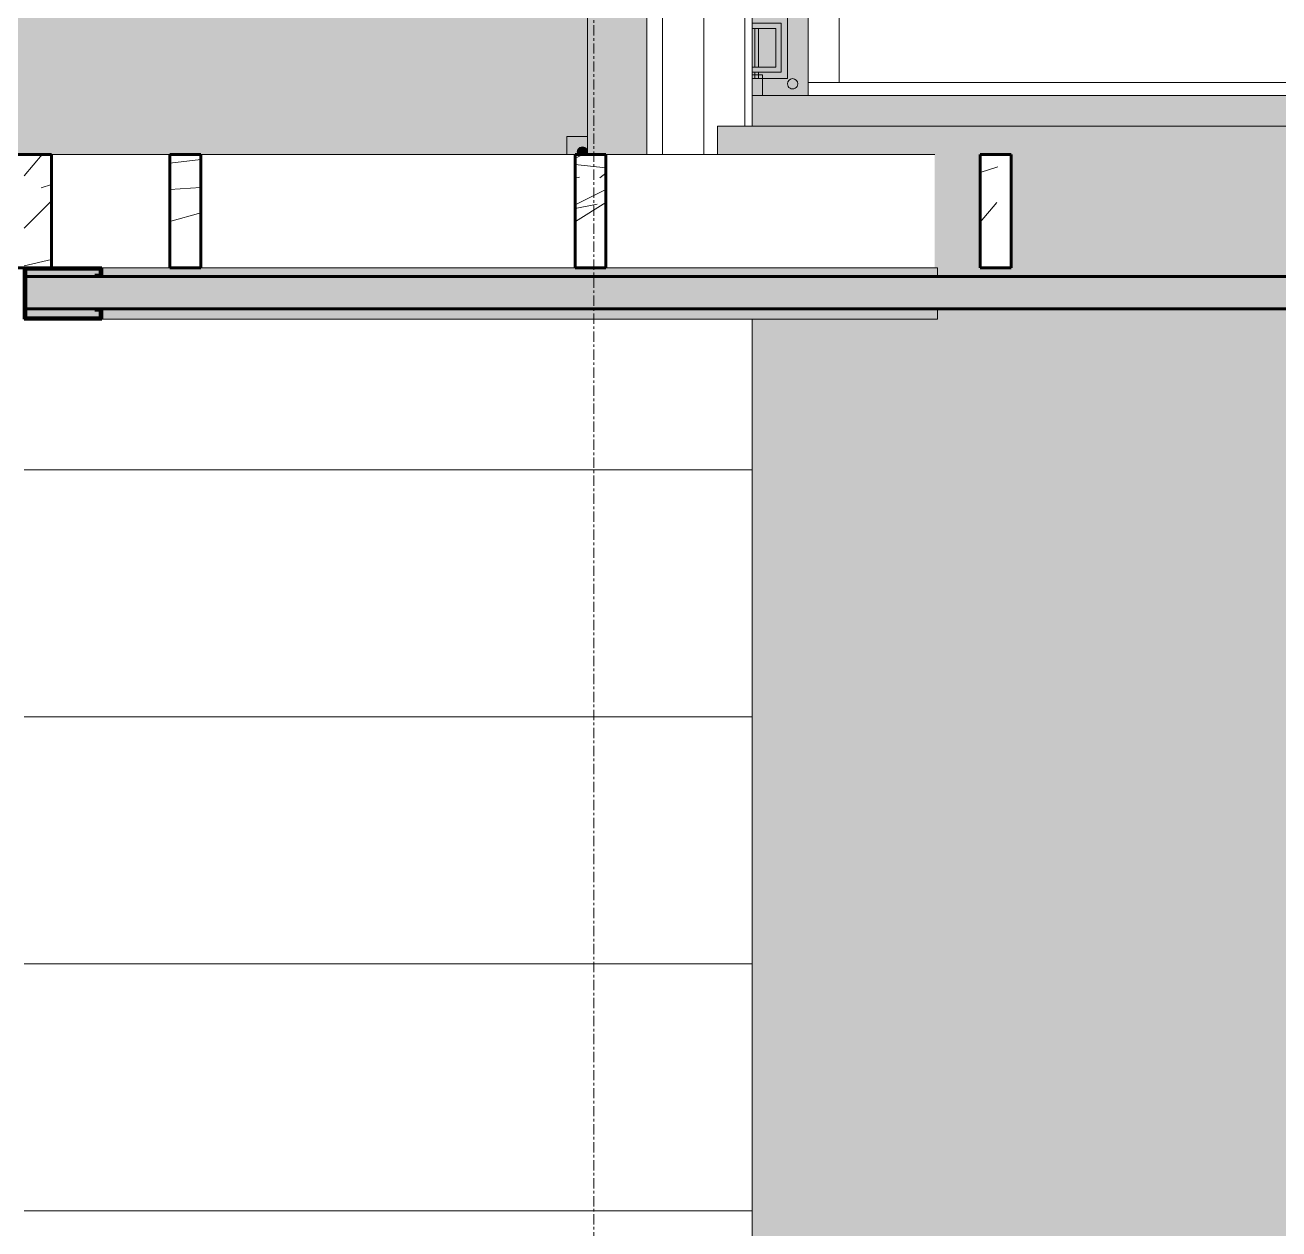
# Model space of a CAD drawing. Header units: inches. Extents: x -3304 to -1623, y 8184 to 9003.
# Drawn here: x -2461 to -2400.1, y 8459.1 to 8517.6 of the extents above; entities that cross this region are included whole.
import ezdxf

# ---------------------------------------------------------------- set-up
doc = ezdxf.new("R2010")
doc.units = ezdxf.units.IN
doc.header["$MEASUREMENT"] = 0
doc.linetypes.add('Grid Line 1_2_', pattern=[0.875, 0.5, -0.125, 0.125, -0.125])
for name, color, linetype, lineweight in [('A-FLOR', 192, 'Continuous', 18), ('A-FLOR-HRAL', 11, 'Continuous', 9), ('A-GLAZ-CWMG', 51, 'Continuous', 9), ('A-GLAZ-CWMG-1', 51, 'Continuous', 60), ('A-ROOF', 132, 'Continuous', 18), ('A-ROOF-PATT-1', 132, 'Continuous', 9), ('A-WALL-1', 113, 'Continuous', 9), ('A-WALL-2', 113, 'Continuous', 60), ('S-BEAM', 12, 'Continuous', 9), ('S-GRID-1', 1, 'Grid Line 1_2_', 9), ('S-STRS', 31, 'Continuous', 9)]:
    doc.layers.add(name, color=color, linetype=linetype, lineweight=lineweight)

# ---------------------------------------------------------------- blocks, each defined once
blk = doc.blocks.new('Rectangular Mullion - Profile_Polycarbonate_Lower-2020524-FLOOR PLAN - 2ND FLOOR')
at = {"layer": 'A-GLAZ-CWMG'}
for points in [[(-2457.239, 8503.319), (-2457.239, 8503.819), (-2457.582, 8503.819), (-2457.582, 8503.757), (-2457.325, 8503.757), (-2457.325, 8503.382), (-2460.929, 8503.382), (-2460.929, 8505.757), (-2457.325, 8505.757), (-2457.325, 8505.457), (-2457.582, 8505.457), (-2457.582, 8505.394), (-2457.239, 8505.394), (-2457.239, 8505.819), (-2461.015, 8505.819), (-2461.015, 8503.319), (-2460.929, 8503.319)], [(-2456.06, 8505.394), (-2416.651, 8505.394), (-2416.651, 8505.819), (-2457.239, 8505.819), (-2457.239, 8505.394)], [(-2416.651, 8503.319), (-2416.651, 8503.819), (-2457.239, 8503.819), (-2457.239, 8503.319), (-2417.988, 8503.319)]]:
    blk.add_hatch(color=256, dxfattribs=at).paths.add_polyline_path(points, flags=0)
h = blk.add_hatch(color=256, dxfattribs=at)
h.paths.add_polyline_path([(-2457.84, 8503.382), (-2457.325, 8503.382), (-2457.325, 8503.757), (-2457.582, 8503.757), (-2457.582, 8503.819), (-2460.929, 8503.819), (-2460.929, 8503.382)], flags=0)
h.paths.add_polyline_path([(-2457.582, 8505.394), (-2457.582, 8505.457), (-2457.325, 8505.457), (-2457.325, 8505.757), (-2460.929, 8505.757), (-2460.929, 8505.394), (-2457.823, 8505.394)], flags=0)
for p, q in [((-2457.239, 8505.819), (-2453.938, 8505.819)), ((-2452.438, 8505.819), (-2434.255, 8505.819)), ((-2432.755, 8505.819), (-2416.651, 8505.819)), ((-2416.651, 8505.394), (-2416.651, 8505.819)), ((-2457.239, 8503.319), (-2416.651, 8503.319)), ((-2416.651, 8503.319), (-2416.651, 8503.819))]:
    blk.add_line(p, q, dxfattribs=at)
at = {"layer": 'A-GLAZ-CWMG-1'}
for p, q in [((-2461.015, 8505.819), (-2461.015, 8503.319)), ((-2457.239, 8505.819), (-2461.015, 8505.819)), ((-2460.929, 8503.382), (-2460.929, 8505.757)), ((-2460.929, 8505.757), (-2457.325, 8505.757)), ((-2457.325, 8505.757), (-2457.325, 8505.457)), ((-2457.239, 8505.394), (-2457.239, 8505.819)), ((-2457.325, 8505.457), (-2457.582, 8505.457)), ((-2457.582, 8505.457), (-2457.582, 8505.394)), ((-2457.582, 8505.394), (-2457.239, 8505.394)), ((-2461.015, 8503.319), (-2457.239, 8503.319)), ((-2457.325, 8503.382), (-2460.929, 8503.382)), ((-2457.239, 8503.819), (-2457.582, 8503.819)), ((-2457.582, 8503.819), (-2457.582, 8503.757)), ((-2457.582, 8503.757), (-2457.325, 8503.757)), ((-2457.325, 8503.757), (-2457.325, 8503.382)), ((-2457.239, 8503.319), (-2457.239, 8503.819))]:
    blk.add_line(p, q, dxfattribs=at)
blk = doc.blocks.new('Railing - 2_ x 1_2_ 2-V14-FLOOR PLAN - 2ND FLOOR')
at = {"layer": 'A-FLOR-HRAL'}
h = blk.add_hatch(color=256, dxfattribs=at)
h.paths.add_polyline_path([(-1.157, -2.313), (-2.5, -2.313), (-2.5, 2.5), (0.215, 2.5), (0.215, 1.188), (-1.187, 1.188), (-1.187, -1.187), (0.215, -1.187), (0.215, -2.313), (-0.937, -2.313)], flags=0)
h.paths.add_polyline_path([(-1.815, -1.991), (-1.685, -1.991), (-1.573, -1.927), (-1.509, -1.815), (-1.509, -1.685), (-1.573, -1.573), (-1.685, -1.509), (-1.815, -1.509), (-1.927, -1.573), (-1.991, -1.685), (-1.991, -1.815), (-1.927, -1.927), (-1.875, -1.957)], flags=0)
h.paths.add_polyline_path([(-0.937, -0.937), (-0.937, 0.938), (0.215, 0.938), (0.215, -0.937), (-0.562, -0.937)], flags=0)
h.paths.add_polyline_path([(-1.815, 1.509), (-1.685, 1.509), (-1.573, 1.573), (-1.509, 1.685), (-1.509, 1.815), (-1.6, 1.947), (-1.625, 1.967), (-1.75, 2), (-1.894, 1.947), (-1.967, 1.875), (-1.996, 1.721), (-1.991, 1.685), (-1.927, 1.573), (-1.875, 1.543)], flags=0)
h = blk.add_hatch(color=256, dxfattribs=at)
h.paths.add_polyline_path([(-1.815, -1.991), (-1.927, -1.927), (-1.991, -1.815), (-1.991, -1.685), (-1.927, -1.573), (-1.815, -1.509), (-1.685, -1.509), (-1.573, -1.573), (-1.509, -1.685), (-1.509, -1.815), (-1.573, -1.927), (-1.685, -1.991)], flags=0)
h.paths.add_polyline_path([(-1.775, 1.509), (-1.815, 1.509), (-1.927, 1.573), (-1.996, 1.721), (-2, 1.75), (-1.967, 1.875), (-1.875, 1.967), (-1.75, 2), (-1.6, 1.947), (-1.573, 1.927), (-1.509, 1.815), (-1.509, 1.685), (-1.573, 1.573), (-1.685, 1.509)], flags=0)
blk.add_hatch(color=256, dxfattribs=at).paths.add_polyline_path([(-1.187, -1.187), (-1.187, 1.188), (0.215, 1.188), (0.215, 0.938), (-0.937, 0.938), (-0.937, -0.937), (0.215, -0.937), (0.215, -1.187), (-1.157, -1.187)], flags=0)
for p, q in [((0.215, 2.5), (-2.5, 2.5)), ((-2.5, 2.5), (-2.5, -2.313)), ((-1.187, 1.188), (0.215, 1.188)), ((-1.187, -1.187), (-1.187, 1.188)), ((-0.937, -0.937), (-0.937, 0.938)), ((-0.937, 0.938), (0.215, 0.938)), ((0.215, -1.187), (-1.187, -1.187)), ((0.215, -0.937), (-0.937, -0.937))]:
    blk.add_line(p, q, dxfattribs=at)
for centre, start, end in [((-1.75, 1.75), 360, 180), ((-1.75, 1.75), 180, 360), ((-1.75, -1.75), 360, 180), ((-1.75, -1.75), 180, 360)]:
    blk.add_arc(centre, 0.25, start, end, dxfattribs=at)
blk = doc.blocks.new('Railing - Railing-1347424-FLOOR PLAN - 2ND FLOOR')
at = {"layer": 'A-FLOR-HRAL'}
for p, q in [((8515.007, 2423.934), (8515.007, 2425.649)), ((8515.007, 2425.34), (8515.007, 2425.528)), ((8515.319, 2425.528), (8515.007, 2425.528)), ((8515.007, 2425.34), (8515.007, 2425.528)), ((8515.319, 2425.528), (8515.007, 2425.528)), ((8515.007, 2425.34), (8515.007, 2425.528)), ((8515.319, 2425.528), (8515.007, 2425.528)), ((8515.007, 2425.34), (8515.007, 2425.528)), ((8515.319, 2425.528), (8515.007, 2425.528)), ((8515.007, 2425.34), (8515.007, 2425.528)), ((8515.319, 2425.528), (8515.007, 2425.528)), ((8515.007, 2425.34), (8515.007, 2425.528)), ((8515.319, 2425.528), (8515.007, 2425.528)), ((8515.007, 2425.34), (8515.007, 2425.528)), ((8515.319, 2425.528), (8515.007, 2425.528)), ((8515.007, 2425.34), (8515.007, 2425.528)), ((8515.319, 2425.528), (8515.007, 2425.528)), ((8515.007, 2425.34), (8515.007, 2425.528)), ((8515.319, 2425.528), (8515.007, 2425.528)), ((8515.007, 2425.34), (8515.007, 2425.528)), ((8515.319, 2425.528), (8515.007, 2425.528)), ((8515.007, 2425.34), (8515.007, 2425.528)), ((8515.319, 2425.528), (8515.007, 2425.528)), ((8515.007, 2425.34), (8515.007, 2425.528)), ((8515.319, 2425.528), (8515.007, 2425.528)), ((8515.007, 2425.34), (8515.007, 2425.528)), ((8515.319, 2425.528), (8515.007, 2425.528)), ((8517.444, 2425.528), (8515.569, 2425.528)), ((8517.444, 2425.528), (8515.569, 2425.528)), ((8517.444, 2425.528), (8515.569, 2425.528)), ((8517.444, 2425.528), (8515.569, 2425.528)), ((8517.444, 2425.528), (8515.569, 2425.528)), ((8517.444, 2425.528), (8515.569, 2425.528)), ((8517.444, 2425.528), (8515.569, 2425.528)), ((8517.444, 2425.528), (8515.569, 2425.528)), ((8517.444, 2425.528), (8515.569, 2425.528)), ((8517.444, 2425.528), (8515.569, 2425.528)), ((8517.444, 2425.528), (8515.569, 2425.528)), ((8517.444, 2425.528), (8515.569, 2425.528)), ((8517.444, 2425.528), (8515.569, 2425.528)), ((8515.319, 2425.34), (8515.007, 2425.34)), ((8515.319, 2425.34), (8515.007, 2425.34)), ((8515.319, 2425.34), (8515.007, 2425.34)), ((8515.319, 2425.34), (8515.007, 2425.34)), ((8515.319, 2425.34), (8515.007, 2425.34)), ((8515.319, 2425.34), (8515.007, 2425.34)), ((8515.319, 2425.34), (8515.007, 2425.34)), ((8515.319, 2425.34), (8515.007, 2425.34)), ((8515.319, 2425.34), (8515.007, 2425.34)), ((8515.319, 2425.34), (8515.007, 2425.34)), ((8515.319, 2425.34), (8515.007, 2425.34)), ((8515.319, 2425.34), (8515.007, 2425.34)), ((8515.319, 2425.34), (8515.007, 2425.34)), ((8517.444, 2425.34), (8515.569, 2425.34)), ((8517.444, 2425.34), (8515.569, 2425.34)), ((8517.444, 2425.34), (8515.569, 2425.34)), ((8517.444, 2425.34), (8515.569, 2425.34)), ((8517.444, 2425.34), (8515.569, 2425.34)), ((8517.444, 2425.34), (8515.569, 2425.34)), ((8517.444, 2425.34), (8515.569, 2425.34)), ((8517.444, 2425.34), (8515.569, 2425.34)), ((8517.444, 2425.34), (8515.569, 2425.34)), ((8517.444, 2425.34), (8515.569, 2425.34)), ((8517.444, 2425.34), (8515.569, 2425.34)), ((8517.444, 2425.34), (8515.569, 2425.34)), ((8517.444, 2425.34), (8515.569, 2425.34)), ((8544.007, 2423.934), (8515.007, 2423.934))]:
    blk.add_line(p, q, dxfattribs=at)
at = {"extrusion": (0, 0, -1), "zscale": -1, "rotation": 90}
blk.add_blockref('Railing - 2_ x 1_2_ 2-V14-FLOOR PLAN - 2ND FLOOR', (-8516.507, 2425.434), dxfattribs=at)
blk = doc.blocks.new('Railing - 2_ x 1_2_ 2-V53-FLOOR PLAN - 2ND FLOOR')
at = {"layer": 'A-FLOR-HRAL'}
for points in [[(-2.105, 1.625), (-1.957, 1.625), (-1.991, 1.685), (-2, 1.75), (-1.967, 1.875), (-1.875, 1.967), (-1.75, 2), (-1.625, 1.967), (-1.573, 1.927), (-1.509, 1.815), (-1.509, 1.685), (-1.533, 1.625), (-1.5, 1.625), (-1.509, 2.5), (-2.5, 2.5), (-2.5, 1.625)], [(-1.957, 1.625), (-1.533, 1.625), (-1.509, 1.685), (-1.509, 1.815), (-1.573, 1.927), (-1.625, 1.967), (-1.75, 2), (-1.875, 1.967), (-1.967, 1.875), (-2, 1.75), (-1.991, 1.685)]]:
    blk.add_hatch(color=256, dxfattribs=at).paths.add_polyline_path(points, flags=0)
for p, q in [((-1.5, 2.5), (-2.5, 2.5)), ((-2.5, 2.5), (-2.5, 1.625))]:
    blk.add_line(p, q, dxfattribs=at)
for start, end in [(360, 180), (180, 210), (330, 360)]:
    blk.add_arc((-1.75, 1.75), 0.25, start, end, dxfattribs=at)
blk = doc.blocks.new('Railing - Railing-1789549-FLOOR PLAN - 2ND FLOOR')
at = {"layer": 'A-FLOR-HRAL'}
blk.add_hatch(color=256, dxfattribs=at).paths.add_polyline_path([(8511.319, 2433.649), (8511.319, 2430.774), (8618.132, 2430.774), (8618.132, 2431.087), (8620.069, 2431.088), (8620.069, 2431.587), (8621.194, 2431.587), (8621.194, 2431.087), (8622.632, 2431.088), (8622.632, 2432.462), (8622.319, 2432.462), (8622.319, 2433.587), (8622.632, 2433.587), (8622.632, 2433.649), (8513.826, 2433.649)], flags=0)
blk.add_line((8622.632, 2433.649), (8511.319, 2433.649), dxfattribs=at)
at = {"rotation": 270}
blk.add_blockref('Railing - 2_ x 1_2_ 2-V53-FLOOR PLAN - 2ND FLOOR', (8509.694, 2432.149), dxfattribs=at)
blk = doc.blocks.new('Railing - 2_ x 1_2_ 2-V55-FLOOR PLAN - 2ND FLOOR')
at = {"layer": 'A-FLOR-HRAL'}
for p, q in [((2.5, -2.5), (2.5, -2)), ((1.5, -2.5), (2.5, -2.5))]:
    blk.add_line(p, q, dxfattribs=at)
blk = doc.blocks.new('Railing - 2_ x 1_2_ 2-V56-FLOOR PLAN - 2ND FLOOR')
at = {"layer": 'A-FLOR-HRAL'}
h = blk.add_hatch(color=256, dxfattribs=at)
h.paths.add_polyline_path([(1.5, -0.25), (1.5, -1.5), (2.5, -1.5), (2.5, 2.375), (1.5, 2.375), (1.5, 1.573)], flags=0)
h.paths.add_polyline_path([(1.509, 1.685), (1.509, 1.815), (1.573, 1.927), (1.625, 1.967), (1.75, 2), (1.875, 1.967), (1.967, 1.875), (1.991, 1.815), (1.991, 1.685), (1.967, 1.625), (1.875, 1.533), (1.815, 1.509), (1.685, 1.509), (1.573, 1.573), (1.533, 1.625)], flags=0)
blk.add_hatch(color=256, dxfattribs=at).paths.add_polyline_path([(1.509, 1.815), (1.509, 1.685), (1.573, 1.573), (1.685, 1.509), (1.815, 1.509), (1.915, 1.573), (1.967, 1.625), (1.991, 1.685), (1.991, 1.815), (1.967, 1.875), (1.875, 1.967), (1.75, 2), (1.625, 1.967), (1.573, 1.927), (1.533, 1.858)], flags=0)
blk.add_line((2.5, -1.5), (2.5, 2.375), dxfattribs=at)
for start, end in [(360, 180), (180, 360)]:
    blk.add_arc((1.75, 1.75), 0.25, start, end, dxfattribs=at)
blk = doc.blocks.new('Railing - 2_ x 1_2_ 2-V57-FLOOR PLAN - 2ND FLOOR')
at = {"layer": 'A-FLOR-HRAL'}
h = blk.add_hatch(color=256, dxfattribs=at)
h.paths.add_polyline_path([(1.5, 2.5), (1.5, -2.5), (2.5, -2.5), (2.5, 2.5), (1.573, 2.5)], flags=0)
h.paths.add_polyline_path([(1.5, -1.75), (1.533, -1.642), (1.573, -1.573), (1.685, -1.509), (1.815, -1.509), (1.915, -1.573), (1.967, -1.625), (1.991, -1.685), (1.991, -1.815), (1.927, -1.927), (1.815, -1.991), (1.685, -1.991), (1.573, -1.927), (1.509, -1.815)], flags=0)
h.paths.add_polyline_path([(1.509, 1.685), (1.509, 1.815), (1.573, 1.927), (1.625, 1.967), (1.75, 2), (1.875, 1.967), (1.967, 1.875), (1.991, 1.815), (1.985, 1.67), (1.967, 1.625), (1.875, 1.533), (1.815, 1.509), (1.685, 1.509), (1.573, 1.573), (1.515, 1.67)], flags=0)
h = blk.add_hatch(color=256, dxfattribs=at)
h.paths.add_polyline_path([(1.5, -1.75), (1.533, -1.875), (1.573, -1.927), (1.685, -1.991), (1.815, -1.991), (1.927, -1.927), (1.991, -1.815), (1.991, -1.685), (1.967, -1.625), (1.875, -1.533), (1.815, -1.509), (1.685, -1.509), (1.573, -1.573), (1.509, -1.685)], flags=0)
h.paths.add_polyline_path([(1.509, 1.815), (1.515, 1.67), (1.573, 1.573), (1.685, 1.509), (1.815, 1.509), (1.915, 1.573), (1.985, 1.67), (1.991, 1.685), (1.991, 1.815), (1.967, 1.875), (1.875, 1.967), (1.75, 2), (1.625, 1.967), (1.573, 1.927), (1.533, 1.858)], flags=0)
for p, q in [((2.5, 2.5), (1.5, 2.5)), ((2.5, -2.5), (2.5, 2.5)), ((1.5, -2.5), (2.5, -2.5))]:
    blk.add_line(p, q, dxfattribs=at)
for centre, start, end in [((1.75, 1.75), 360, 180), ((1.75, 1.75), 180, 360), ((1.75, -1.75), 360, 180), ((1.75, -1.75), 180, 360)]:
    blk.add_arc(centre, 0.25, start, end, dxfattribs=at)
blk = doc.blocks.new('Railing - Railing-1789708-FLOOR PLAN - 2ND FLOOR')
at = {"layer": 'A-FLOR-HRAL'}
h = blk.add_hatch(color=256, dxfattribs=at)
h.paths.add_polyline_path([(8512.694, 2348.557), (8512.694, 2348.419), (8512.949, 2348.493), (8513.496, 2348.775), (8514.194, 2348.972), (8514.194, 2425.649), (8512.694, 2425.649), (8512.694, 2348.625)], flags=0)
h.paths.add_polyline_path([(8512.694, 2334.337), (8514.194, 2334.337), (8514.194, 2339.423), (8513.826, 2339.522), (8513.446, 2339.642), (8512.694, 2339.945), (8512.694, 2335.587)], flags=0)
for p, q in [((8514.194, 2425.649), (8514.194, 2348.959)), ((8514.194, 2339.429), (8514.194, 2334.337))]:
    blk.add_line(p, q, dxfattribs=at)
for name, p in [('Railing - 2_ x 1_2_ 2-V55-FLOOR PLAN - 2ND FLOOR', (8512.694, 2427.649)), ('Railing - 2_ x 1_2_ 2-V57-FLOOR PLAN - 2ND FLOOR', (8512.694, 2381.743)), ('Railing - 2_ x 1_2_ 2-V56-FLOOR PLAN - 2ND FLOOR', (8512.694, 2335.837))]:
    blk.add_blockref(name, p)
blk = doc.blocks.new('Rectangular Mullion - Stud - Vertical-1967721-FLOOR PLAN - 2ND FLOOR')
at = {"layer": 'A-GLAZ-CWMG'}
for p, q in [((-2451.346, 8511.319), (-2434.255, 8511.319)), ((-2432.755, 8511.319), (-2431.662, 8511.319))]:
    blk.add_line(p, q, dxfattribs=at)
blk = doc.blocks.new('Rectangular Mullion - Stud - Vertical-1967719-FLOOR PLAN - 2ND FLOOR')
at = {"layer": 'A-GLAZ-CWMG'}
h = blk.add_hatch(dxfattribs=at)
h.set_pattern_fill('FP_29', color=256, style=0, pattern_type=2)
h.set_pattern_definition([(355.236, (6095.316, 6099.396), (-263.9996864, 24.0015455), [2.89, -286.108]), (11.31, (6098.196, 6099.156), (96.0003888, 24.0004135), [3.671, -118.705]), (45, (6101.796, 6099.876), (0, 24.000618), [2.715, -31.226]), (46.848, (6103.716, 6101.796), (335.99803914, 360.00235884), [5.264, -521.098]), (12.995, (6107.316, 6105.636), (-215.99994595, -48.00137907), [3.202, -316.998]), (0, (6110.436, 6106.356), (24, 24), [6, -18]), (350.538, (6116.436, 6106.356), (-120.0002166, 23.999769), [2.92, -143.067]), (354.289, (6095.316, 6105.876), (-215.9997167, 24.00143285), [2.412, -238.785]), (0, (6097.716, 6105.636), (24, 24), [3.6, -20.4]), (28.301, (6101.316, 6105.636), (263.99984077, 144.00081917), [3.544, -350.812]), (52.125, (6104.436, 6107.316), (-96.00034927, -120.0002787), [5.473, -268.169]), (39.289, (6107.796, 6111.636), (144.00032175, 119.99901625), [3.411, -337.693]), (6.34, (6110.436, 6113.796), (192.0000862, 23.9989993), [4.347, -212.983]), (348.111, (6114.756, 6114.276), (-335.99911119, 72.00184444), [4.66, -461.336]), (353.29, (6095.316, 6113.316), (216.00019815, -24.0007422), [4.108, -406.706]), (3.366, (6099.396, 6112.836), (384.00052387, 23.99660297), [4.087, -404.618]), (33.69, (6103.476, 6113.076), (-47.999623, -24.000157), [4.327, -82.207]), (47.49, (6107.076, 6115.476), (239.99843494, 264.00195642), [3.907, -386.785]), (14.931, (6109.716, 6118.356), (264.00077418, 71.99816937), [3.726, -368.854]), (0, (6113.316, 6119.316), (24, 24), [2.88, -21.12]), (347.005, (6116.196, 6119.316), (215.99994595, -48.00137907), [3.202, -316.998]), (0, (6102.756, 6095.316), (24, 24), [0.063, -23.937]), (223.152, (6106.116, 6098.916), (360.00235884, 335.99803914), [5.264, -521.098]), (206.565, (6102.276, 6119.316), (-23.999739, -23.999696), [2.147, -51.519]), (188.13, (6100.356, 6118.356), (-144.0002175, -23.999654), [3.394, -166.312]), (156.801, (6096.996, 6117.876), (-119.9999494, 48.0013685), [1.828, -180.951]), (26.565, (6106.116, 6098.916), (23.999739, 23.999696), [2.683, -50.982]), (6.71, (6108.516, 6100.116), (-216.00019815, -24.0007422), [4.108, -406.706]), (349.875, (6112.596, 6100.596), (407.9992525, -72.00207014), [6.826, -675.804]), (349.695, (6095.316, 6096.756), (144.00047737, -24.00010347), [2.683, -265.645]), (15.524, (6097.956, 6096.276), (-264.00013912, -71.9991673), [4.484, -443.873]), (42.879, (6102.276, 6097.476), (-311.99901138, -288.00035354), [4.585, -453.934]), (34.695, (6105.636, 6100.596), (240.00005855, 167.99921557), [3.795, -375.679]), (9.462, (6108.756, 6102.756), (120.0002166, 23.999769), [4.38, -141.607]), (353.418, (6113.076, 6103.476), (-408.0001485, 48.00042378), [6.281, -621.859]), (351.87, (6095.316, 6102.756), (-144.0002175, 23.999654), [3.394, -166.312]), (11.31, (6098.676, 6102.276), (96.0003888, 24.0004135), [3.671, -118.705]), (42.51, (6102.276, 6102.996), (-264.00195642, -239.99843494), [3.907, -386.785]), (45, (6105.156, 6105.636), (0, 24.000618), [4.412, -29.529]), (17.354, (6108.276, 6108.756), (-311.99997926, -95.99955308), [4.023, -398.29]), (356.633, (6112.116, 6109.956), (-384.000105, 24.00330504), [4.087, -404.618]), (342.897, (6116.196, 6109.716), (239.99966514, -72.0006297), [3.264, -323.171]), (351.254, (6095.316, 6108.756), (168.00029593, -23.9992418), [3.157, -312.514]), (14.931, (6098.436, 6108.276), (264.00077418, 71.99816937), [3.726, -368.854]), (32.005, (6102.036, 6109.236), (-120.00072155, -71.9993414), [4.528, -221.887]), (49.899, (6105.876, 6111.636), (-264.00026351, -311.99960519), [5.961, -590.186]), (15.945, (6109.716, 6116.196), (-96.0006398, -23.9991118), [3.494, -171.228]), (353.991, (6113.076, 6117.156), (240.0002348, -24.00021811), [4.585, -453.934]), (336.801, (6117.636, 6116.676), (119.9999494, -48.0013685), [1.828, -180.951]), (350.538, (6095.316, 6115.956), (-120.0002166, 23.999769), [2.92, -143.067]), (10.008, (6098.196, 6115.476), (264.00046988, 47.99989194), [4.143, -410.161]), (37.405, (6102.276, 6116.196), (312.00202736, 239.99790406), [5.136, -508.486]), (29.055, (6106.356, 6095.316), (167.9992528, 96.0010158), [2.471, -244.624]), (10.784, (6108.516, 6096.516), (-384.00035572, -71.9976669), [5.131, -507.931]), (352.875, (6113.556, 6097.476), (-168.0004656, 24.0001771), [5.805, -187.689])])
h.paths.add_polyline_path([(-2459.689, 8505.819), (-2459.689, 8511.319), (-2461.015, 8511.319), (-2461.015, 8505.819), (-2460.929, 8505.819)], flags=0)
for p, q in [((-2459.689, 8511.319), (-2453.938, 8511.319)), ((-2452.438, 8511.319), (-2451.346, 8511.319))]:
    blk.add_line(p, q, dxfattribs=at)
at = {"layer": 'A-GLAZ-CWMG-1'}
for p, q in [((-2459.689, 8511.319), (-2461.748, 8511.319)), ((-2461.748, 8511.319), (-2461.748, 8505.819)), ((-2459.689, 8505.819), (-2459.689, 8511.319)), ((-2461.748, 8505.819), (-2459.689, 8505.819))]:
    blk.add_line(p, q, dxfattribs=at)
blk = doc.blocks.new('Rectangular Mullion - Stud - Vertical-1967722-FLOOR PLAN - 2ND FLOOR')
at = {"layer": 'A-GLAZ-CWMG'}
h = blk.add_hatch(dxfattribs=at)
h.set_pattern_fill('FP_30', color=256, style=0, pattern_type=2)
h.set_pattern_definition([(184.764, (-8547.754, -2406.423), (264.33073053, 20.0293162), [2.89, -286.108]), (168.69, (-8550.634, -2406.663), (-97.846637, 14.7692292), [3.671, -118.705]), (135, (-8554.234, -2405.943), (-24.000618, 2e-15), [2.715, -31.226]), (133.152, (-8556.154, -2404.023), (-337.59427673, 358.50590651), [5.264, -521.098]), (167.005, (-8559.754, -2400.183), (215.190878, -51.5072332), [3.202, -316.998]), (180, (-8562.874, -2399.463), (-24, -24), [6, -18]), (189.462, (-8568.874, -2399.463), (121.2976096, 16.2151408), [2.92, -143.067]), (185.711, (-8547.754, -2399.943), (216.4749802, 19.2491386), [2.412, -238.785]), (180, (-8550.154, -2400.183), (-24, -24), [3.6, -20.4]), (151.699, (-8553.754, -2400.183), (-265.5406774, 141.13929466), [3.544, -350.812]), (127.875, (-8556.874, -2398.503), (92.67717717, -122.5849696), [5.473, -268.169]), (140.711, (-8560.234, -2394.183), (-146.13938044, 117.3845733), [3.411, -337.693]), (173.66, (-8562.874, -2392.023), (-192.5853557, 18.7314135), [4.347, -212.983]), (191.889, (-8567.194, -2391.543), (336.50838353, 69.58287241), [4.66, -461.336]), (186.71, (-8547.754, -2392.503), (-215.67256736, -26.78553556), [4.108, -406.706]), (176.634, (-8551.834, -2392.983), (-384.16597991, 21.18346446), [4.087, -404.618]), (146.31, (-8555.914, -2392.743), (40.615467, -35.076419), [4.327, -82.207]), (132.51, (-8559.514, -2390.343), (-242.17158089, 262.00993717), [3.907, -386.785]), (165.069, (-8562.154, -2387.463), (-264.79744534, 69.01056513), [3.726, -368.854]), (180, (-8565.754, -2386.503), (-24, -24), [2.88, -21.12]), (192.995, (-8568.634, -2386.503), (-215.190878, -51.5072332), [3.202, -316.998]), (180, (-8555.194, -2410.503), (-24, -24), [0.063, -23.937]), (316.848, (-8558.554, -2406.903), (-358.50590651, 337.59427673), [5.264, -521.098]), (333.435, (-8554.714, -2386.503), (33.599609, -4.799914), [2.147, -51.519]), (351.87, (-8552.794, -2387.463), (144.9601737, -17.2798751), [3.394, -166.312]), (23.199, (-8549.434, -2387.943), (117.5174286, 53.7938028), [1.828, -180.951]), (153.435, (-8558.554, -2406.903), (-33.599609, 4.799914), [2.683, -50.982]), (173.29, (-8560.954, -2405.703), (215.67256736, -26.78553556), [4.108, -406.706]), (190.125, (-8565.034, -2405.223), (-407.70250838, -73.66378219), [6.826, -675.804]), (190.305, (-8547.754, -2409.063), (-143.232332, -28.2248388), [2.683, -265.645]), (164.476, (-8550.394, -2409.543), (263.31229919, -74.47540965), [4.484, -443.873]), (137.121, (-8554.714, -2408.343), (310.28971512, -289.84112791), [4.585, -453.934]), (145.305, (-8558.074, -2405.223), (-241.72817335, 165.50303544), [3.795, -375.679]), (170.538, (-8561.194, -2403.063), (-121.2976096, 16.2151408), [4.38, -141.607]), (186.582, (-8565.514, -2402.343), (408.21037087, 46.17851199), [6.281, -621.859]), (188.13, (-8547.754, -2403.063), (144.9601737, 17.2798751), [3.394, -166.312]), (168.69, (-8551.114, -2403.543), (-97.846637, 14.7692292), [3.671, -118.705]), (137.49, (-8554.714, -2402.823), (262.00993717, -242.17158089), [3.907, -386.785]), (135, (-8557.594, -2400.183), (-24.000618, 2e-15), [4.412, -29.529]), (162.646, (-8560.714, -2397.063), (311.14572085, -98.7331841), [4.023, -398.29]), (183.367, (-8564.554, -2395.863), (384.16561013, 21.19016942), [4.087, -404.618]), (197.103, (-8568.634, -2396.103), (-238.96152613, -75.3745247), [3.264, -323.171]), (188.746, (-8547.754, -2397.063), (-167.44529743, -27.60680008), [3.157, -312.514]), (165.069, (-8550.874, -2397.543), (-264.79744534, 69.01056513), [3.726, -368.854]), (147.995, (-8554.474, -2396.583), (117.3041158, -76.3139748), [4.528, -221.887]), (130.101, (-8558.314, -2394.183), (262.52245709, -313.24407783), [5.961, -590.186]), (164.055, (-8562.154, -2389.623), (94.1891725, -30.3394132), [3.494, -171.228]), (186.009, (-8565.514, -2388.663), (-239.73726688, -26.49841584), [4.585, -453.934]), (203.199, (-8570.074, -2389.143), (-117.5174286, -53.7938028), [1.828, -180.951]), (189.462, (-8547.754, -2389.863), (121.2976096, 16.2151408), [2.92, -143.067]), (169.992, (-8550.634, -2390.343), (-264.48359408, 45.26219381), [4.143, -410.161]), (142.595, (-8554.714, -2389.623), (-313.36391941, 238.21694532), [5.136, -508.486]), (150.945, (-8558.794, -2410.503), (-170.2633483, 91.9257102), [2.471, -244.624]), (169.216, (-8560.954, -2409.303), (383.5801134, -74.2040015), [5.131, -507.931]), (187.125, (-8565.994, -2408.343), (168.7389667, 18.0921544), [5.805, -187.689])])
h.paths.add_polyline_path([(0, 0), (0, 5.5), (1.5, 5.5), (1.5, 0)], flags=0)
at = {"layer": 'A-GLAZ-CWMG-1'}
for p, q in [((0, 0), (0, 5.5)), ((0, 5.5), (1.5, 5.5)), ((1.5, 5.5), (1.5, 0)), ((1.5, 0), (0, 0))]:
    blk.add_line(p, q, dxfattribs=at)
blk = doc.blocks.new('Rectangular Mullion - Stud - Vertical-1967723-FLOOR PLAN - 2ND FLOOR')
at = {"layer": 'A-GLAZ-CWMG'}
h = blk.add_hatch(dxfattribs=at)
h.set_pattern_fill('FP_31', color=256, style=0, pattern_type=2)
h.set_pattern_definition([(184.764, (-8528.071, -2406.423), (264.33073053, 20.0293162), [2.89, -286.108]), (168.69, (-8530.951, -2406.663), (-97.846637, 14.7692292), [3.671, -118.705]), (135, (-8534.551, -2405.943), (-24.000618, 2e-15), [2.715, -31.226]), (133.152, (-8536.471, -2404.023), (-337.59427673, 358.50590651), [5.264, -521.098]), (167.005, (-8540.071, -2400.183), (215.190878, -51.5072332), [3.202, -316.998]), (180, (-8543.19, -2399.463), (-24, -24), [6, -18]), (189.462, (-8549.191, -2399.463), (121.2976096, 16.2151408), [2.92, -143.067]), (185.711, (-8528.071, -2399.943), (216.4749802, 19.2491386), [2.412, -238.785]), (180, (-8530.47, -2400.183), (-24, -24), [3.6, -20.4]), (151.699, (-8534.071, -2400.183), (-265.5406774, 141.13929466), [3.544, -350.812]), (127.875, (-8537.191, -2398.503), (92.67717717, -122.5849696), [5.473, -268.169]), (140.711, (-8540.551, -2394.183), (-146.13938044, 117.3845733), [3.411, -337.693]), (173.66, (-8543.191, -2392.023), (-192.5853557, 18.7314135), [4.347, -212.983]), (191.889, (-8547.511, -2391.543), (336.50838353, 69.58287241), [4.66, -461.336]), (186.71, (-8528.071, -2392.503), (-215.67256736, -26.78553556), [4.108, -406.706]), (176.634, (-8532.151, -2392.983), (-384.16597991, 21.18346446), [4.087, -404.618]), (146.31, (-8536.231, -2392.743), (40.615467, -35.076419), [4.327, -82.207]), (132.51, (-8539.831, -2390.343), (-242.17158089, 262.00993717), [3.907, -386.785]), (165.069, (-8542.471, -2387.463), (-264.79744534, 69.01056513), [3.726, -368.854]), (180, (-8546.07, -2386.503), (-24, -24), [2.88, -21.12]), (192.995, (-8548.951, -2386.503), (-215.190878, -51.5072332), [3.202, -316.998]), (180, (-8535.51, -2410.503), (-24, -24), [0.063, -23.937]), (316.848, (-8538.871, -2406.903), (-358.50590651, 337.59427673), [5.264, -521.098]), (333.435, (-8535.031, -2386.503), (33.599609, -4.799914), [2.147, -51.519]), (351.87, (-8533.111, -2387.463), (144.9601737, -17.2798751), [3.394, -166.312]), (23.199, (-8529.751, -2387.943), (117.5174286, 53.7938028), [1.828, -180.951]), (153.435, (-8538.871, -2406.903), (-33.599609, 4.799914), [2.683, -50.982]), (173.29, (-8541.271, -2405.703), (215.67256736, -26.78553556), [4.108, -406.706]), (190.125, (-8545.351, -2405.223), (-407.70250838, -73.66378219), [6.826, -675.804]), (190.305, (-8528.071, -2409.063), (-143.232332, -28.2248388), [2.683, -265.645]), (164.476, (-8530.711, -2409.543), (263.31229919, -74.47540965), [4.484, -443.873]), (137.121, (-8535.031, -2408.343), (310.28971512, -289.84112791), [4.585, -453.934]), (145.305, (-8538.391, -2405.223), (-241.72817335, 165.50303544), [3.795, -375.679]), (170.538, (-8541.511, -2403.063), (-121.2976096, 16.2151408), [4.38, -141.607]), (186.582, (-8545.831, -2402.343), (408.21037087, 46.17851199), [6.281, -621.859]), (188.13, (-8528.071, -2403.063), (144.9601737, 17.2798751), [3.394, -166.312]), (168.69, (-8531.431, -2403.543), (-97.846637, 14.7692292), [3.671, -118.705]), (137.49, (-8535.031, -2402.823), (262.00993717, -242.17158089), [3.907, -386.785]), (135, (-8537.911, -2400.183), (-24.000618, 2e-15), [4.412, -29.529]), (162.646, (-8541.031, -2397.063), (311.14572085, -98.7331841), [4.023, -398.29]), (183.367, (-8544.871, -2395.863), (384.16561013, 21.19016942), [4.087, -404.618]), (197.103, (-8548.951, -2396.103), (-238.96152613, -75.3745247), [3.264, -323.171]), (188.746, (-8528.071, -2397.063), (-167.44529743, -27.60680008), [3.157, -312.514]), (165.069, (-8531.191, -2397.543), (-264.79744534, 69.01056513), [3.726, -368.854]), (147.995, (-8534.791, -2396.583), (117.3041158, -76.3139748), [4.528, -221.887]), (130.101, (-8538.631, -2394.183), (262.52245709, -313.24407783), [5.961, -590.186]), (164.055, (-8542.471, -2389.623), (94.1891725, -30.3394132), [3.494, -171.228]), (186.009, (-8545.831, -2388.663), (-239.73726688, -26.49841584), [4.585, -453.934]), (203.199, (-8550.391, -2389.143), (-117.5174286, -53.7938028), [1.828, -180.951]), (189.462, (-8528.071, -2389.863), (121.2976096, 16.2151408), [2.92, -143.067]), (169.992, (-8530.951, -2390.343), (-264.48359408, 45.26219381), [4.143, -410.161]), (142.595, (-8535.031, -2389.623), (-313.36391941, 238.21694532), [5.136, -508.486]), (150.945, (-8539.111, -2410.503), (-170.2633483, 91.9257102), [2.471, -244.624]), (169.216, (-8541.271, -2409.303), (383.5801134, -74.2040015), [5.131, -507.931]), (187.125, (-8546.311, -2408.343), (168.7389667, 18.0921544), [5.805, -187.689])])
h.paths.add_polyline_path([(0.603, 0), (0, 0), (0, 5.5), (1.5, 5.5), (1.5, 0)], flags=0)
at = {"layer": 'A-GLAZ-CWMG-1'}
for p, q in [((0, 0), (0, 5.5)), ((0, 5.5), (1.5, 5.5)), ((1.5, 5.5), (1.5, 0)), ((1.5, 0), (0, 0))]:
    blk.add_line(p, q, dxfattribs=at)
blk = doc.blocks.new('Dimension Lumber - GLULAM - 5_125 in_ x 15 in_-2273031-FLOOR PLAN - 2ND FLOOR')
at = {"layer": 'S-BEAM'}
h = blk.add_hatch(dxfattribs=at)
h.set_pattern_fill('FP_32', color=256, style=0, pattern_type=2)
h.set_pattern_definition([(0, (0, 0), (0, -2), [])])
h.paths.add_polyline_path([(2.969, -2.563), (2.969, 0.875), (1.594, 0.875), (1.594, 2.562), (-53.606, 2.562), (-53.606, 1.277), (-108.344, 1.277), (-108.344, -2.563), (2.838, -2.563)], flags=0)
for p, q in [((1.594, 2.562), (-53.606, 2.562)), ((-108.344, -2.563), (2.969, -2.563))]:
    blk.add_line(p, q, dxfattribs=at)
blk = doc.blocks.new('Rectangular Mullion - Stud - Vertical-1967733-FLOOR PLAN - 2ND FLOOR')
at = {"layer": 'A-GLAZ-CWMG'}
blk.add_line((-2431.662, 8511.319), (-2416.784, 8511.319), dxfattribs=at)
blk = doc.blocks.new('Rectangular Mullion - Stud - Vertical-1967738-FLOOR PLAN - 2ND FLOOR')
at = {"layer": 'A-GLAZ-CWMG'}
h = blk.add_hatch(dxfattribs=at)
h.set_pattern_fill('FP_39', color=256, style=0, pattern_type=2)
h.set_pattern_definition([(184.764, (-8508.387, -2406.423), (264.33073053, 20.0293162), [2.89, -286.108]), (168.69, (-8511.267, -2406.663), (-97.846637, 14.7692292), [3.671, -118.705]), (135, (-8514.867, -2405.943), (-24.000618, 2e-15), [2.715, -31.226]), (133.152, (-8516.787, -2404.023), (-337.59427673, 358.50590651), [5.264, -521.098]), (167.005, (-8520.387, -2400.183), (215.190878, -51.5072332), [3.202, -316.998]), (180, (-8523.507, -2399.463), (-24, -24), [6, -18]), (189.462, (-8529.507, -2399.463), (121.2976096, 16.2151408), [2.92, -143.067]), (185.711, (-8508.387, -2399.943), (216.4749802, 19.2491386), [2.412, -238.785]), (180, (-8510.787, -2400.183), (-24, -24), [3.6, -20.4]), (151.699, (-8514.387, -2400.183), (-265.5406774, 141.13929466), [3.544, -350.812]), (127.875, (-8517.507, -2398.503), (92.67717717, -122.5849696), [5.473, -268.169]), (140.711, (-8520.867, -2394.183), (-146.13938044, 117.3845733), [3.411, -337.693]), (173.66, (-8523.507, -2392.023), (-192.5853557, 18.7314135), [4.347, -212.983]), (191.889, (-8527.827, -2391.543), (336.50838353, 69.58287241), [4.66, -461.336]), (186.71, (-8508.387, -2392.503), (-215.67256736, -26.78553556), [4.108, -406.706]), (176.634, (-8512.467, -2392.983), (-384.16597991, 21.18346446), [4.087, -404.618]), (146.31, (-8516.547, -2392.743), (40.615467, -35.076419), [4.327, -82.207]), (132.51, (-8520.147, -2390.343), (-242.17158089, 262.00993717), [3.907, -386.785]), (165.069, (-8522.787, -2387.463), (-264.79744534, 69.01056513), [3.726, -368.854]), (180, (-8526.387, -2386.503), (-24, -24), [2.88, -21.12]), (192.995, (-8529.267, -2386.503), (-215.190878, -51.5072332), [3.202, -316.998]), (180, (-8515.827, -2410.503), (-24, -24), [0.063, -23.937]), (316.848, (-8519.187, -2406.903), (-358.50590651, 337.59427673), [5.264, -521.098]), (333.435, (-8515.347, -2386.503), (33.599609, -4.799914), [2.147, -51.519]), (351.87, (-8513.427, -2387.463), (144.9601737, -17.2798751), [3.394, -166.312]), (23.199, (-8510.067, -2387.943), (117.5174286, 53.7938028), [1.828, -180.951]), (153.435, (-8519.187, -2406.903), (-33.599609, 4.799914), [2.683, -50.982]), (173.29, (-8521.587, -2405.703), (215.67256736, -26.78553556), [4.108, -406.706]), (190.125, (-8525.667, -2405.223), (-407.70250838, -73.66378219), [6.826, -675.804]), (190.305, (-8508.387, -2409.063), (-143.232332, -28.2248388), [2.683, -265.645]), (164.476, (-8511.027, -2409.543), (263.31229919, -74.47540965), [4.484, -443.873]), (137.121, (-8515.347, -2408.343), (310.28971512, -289.84112791), [4.585, -453.934]), (145.305, (-8518.707, -2405.223), (-241.72817335, 165.50303544), [3.795, -375.679]), (170.538, (-8521.827, -2403.063), (-121.2976096, 16.2151408), [4.38, -141.607]), (186.582, (-8526.147, -2402.343), (408.21037087, 46.17851199), [6.281, -621.859]), (188.13, (-8508.387, -2403.063), (144.9601737, 17.2798751), [3.394, -166.312]), (168.69, (-8511.747, -2403.543), (-97.846637, 14.7692292), [3.671, -118.705]), (137.49, (-8515.347, -2402.823), (262.00993717, -242.17158089), [3.907, -386.785]), (135, (-8518.227, -2400.183), (-24.000618, 2e-15), [4.412, -29.529]), (162.646, (-8521.347, -2397.063), (311.14572085, -98.7331841), [4.023, -398.29]), (183.367, (-8525.187, -2395.863), (384.16561013, 21.19016942), [4.087, -404.618]), (197.103, (-8529.267, -2396.103), (-238.96152613, -75.3745247), [3.264, -323.171]), (188.746, (-8508.387, -2397.063), (-167.44529743, -27.60680008), [3.157, -312.514]), (165.069, (-8511.507, -2397.543), (-264.79744534, 69.01056513), [3.726, -368.854]), (147.995, (-8515.107, -2396.583), (117.3041158, -76.3139748), [4.528, -221.887]), (130.101, (-8518.947, -2394.183), (262.52245709, -313.24407783), [5.961, -590.186]), (164.055, (-8522.787, -2389.623), (94.1891725, -30.3394132), [3.494, -171.228]), (186.009, (-8526.147, -2388.663), (-239.73726688, -26.49841584), [4.585, -453.934]), (203.199, (-8530.707, -2389.143), (-117.5174286, -53.7938028), [1.828, -180.951]), (189.462, (-8508.387, -2389.863), (121.2976096, 16.2151408), [2.92, -143.067]), (169.992, (-8511.267, -2390.343), (-264.48359408, 45.26219381), [4.143, -410.161]), (142.595, (-8515.347, -2389.623), (-313.36391941, 238.21694532), [5.136, -508.486]), (150.945, (-8519.427, -2410.503), (-170.2633483, 91.9257102), [2.471, -244.624]), (169.216, (-8521.587, -2409.303), (383.5801134, -74.2040015), [5.131, -507.931]), (187.125, (-8526.627, -2408.343), (168.7389667, 18.0921544), [5.805, -187.689])])
h.paths.add_polyline_path([(0, 0), (0, 5.5), (1.5, 5.5), (1.5, 0)], flags=0)
at = {"layer": 'A-GLAZ-CWMG-1'}
for p, q in [((0, 0), (0, 5.5)), ((0, 5.5), (1.5, 5.5)), ((1.5, 5.5), (1.5, 0)), ((1.5, 0), (0, 0))]:
    blk.add_line(p, q, dxfattribs=at)

msp = doc.modelspace()

# ---------------------------------------------------------------- hatches: boundary and pattern name
at = {"layer": 'A-FLOR'}
h = msp.add_hatch(color=256, dxfattribs=at)
h.paths.add_polyline_path([(-2495.48252, 8405.31938), (-2476.12104, 8405.31938), (-2476.12104, 8408.84088), (-2495.48252, 8408.84088), (-2495.48252, 8407.42648)], flags=0)
h.paths.add_polyline_path([(-2476.12104, 8420.84088), (-2476.12104, 8426.00688), (-2579.11483, 8426.00688), (-2579.11483, 8422.51521), (-2495.48252, 8422.51521), (-2495.48252, 8420.84088), (-2495.21168, 8420.84088)], flags=0)
h.paths.add_polyline_path([(-2579.11483, 8431.13188), (-2476.12104, 8431.13188), (-2476.12104, 8511.31938), (-2434.64918, 8511.31938), (-2434.64918, 8512.19438), (-2433.64918, 8512.19438), (-2433.64918, 8545.23605), (-2434.64918, 8545.23605), (-2434.64918, 8550.23605), (-2433.64918, 8550.23605), (-2433.64918, 8583.27771), (-2434.64918, 8583.27771), (-2434.64918, 8588.27771), (-2433.64918, 8588.27771), (-2433.64918, 8619.81938), (-2434.64918, 8619.81938), (-2434.64918, 8622.63188), (-2579.11483, 8622.63188), (-2579.11483, 8432.31938)], flags=0)
h.paths.add_polyline_path([(-2560.33668, 8501.56938), (-2560.33668, 8531.56938), (-2500.33668, 8531.56938), (-2500.33668, 8501.56938)], flags=0)
h.paths.add_polyline_path([(-2479.80289, 8526.65074), (-2479.80431, 8526.65074), (-2479.80431, 8564.05232), (-2479.8848, 8563.44093), (-2480.12078, 8562.87121), (-2480.49618, 8562.38199), (-2480.98541, 8562.00659), (-2481.55513, 8561.7706), (-2482.16651, 8561.69011), (-2514.64683, 8561.69011), (-2515.25821, 8561.7706), (-2515.82793, 8562.00659), (-2516.31716, 8562.38199), (-2516.69256, 8562.87121), (-2516.92854, 8563.44093), (-2517.00903, 8564.05232), (-2517.08952, 8563.44093), (-2517.32551, 8562.87121), (-2517.70091, 8562.38199), (-2518.19014, 8562.00659), (-2518.75985, 8561.7706), (-2519.37124, 8561.69011), (-2551.85155, 8561.69011), (-2552.46294, 8561.7706), (-2553.03266, 8562.00659), (-2553.52188, 8562.38199), (-2553.89728, 8562.87121), (-2554.13807, 8563.47741), (-2554.21376, 8564.05232), (-2554.21376, 8563.26492), (-2562.08777, 8563.26492), (-2562.08777, 8564.83972), (-2564.05628, 8564.83972), (-2564.05628, 8606.1783), (-2438.46573, 8606.1783), (-2438.46714, 8526.65074), (-2479.72382, 8526.65074)], flags=0)
at = {"layer": 'A-ROOF'}
h = msp.add_hatch(color=256, dxfattribs=at)
h.paths.add_polyline_path([(-2290.33668, 8374.56938), (-2290.33668, 8621.13188), (-2325.58668, 8621.13188), (-2325.58668, 8512.69438), (-2326.01188, 8512.69438), (-2326.01188, 8506.06938), (-2325.58668, 8506.06938), (-2325.58668, 8503.31938), (-2329.08668, 8503.31938), (-2329.08668, 8503.81938), (-2416.65063, 8503.81938), (-2416.65063, 8503.31938), (-2425.64918, 8503.31938), (-2425.64918, 8405.31938), (-2422.33668, 8405.31938), (-2422.33668, 8397.06938), (-2427.33668, 8397.06938), (-2427.33668, 8374.56938), (-2419.7364, 8374.56938)], flags=0)
h.paths.add_polyline_path([(-2326.01188, 8503.38188), (-2325.64918, 8503.38188), (-2325.64918, 8506.00688), (-2325.94938, 8506.00688), (-2325.94938, 8505.81938), (-2326.01188, 8505.81938), (-2326.01188, 8503.74458)], flags=0)
h.paths.add_polyline_path([(-2327.61361, 8503.38188), (-2327.58668, 8503.38188), (-2327.60776, 8503.81938), (-2328.02418, 8503.81938), (-2328.02418, 8503.38188)], flags=0)
h.paths.add_polyline_path([(-2328.64918, 8503.38188), (-2328.08668, 8503.38188), (-2328.08668, 8503.81938), (-2328.83668, 8503.81938), (-2328.83668, 8503.75688), (-2329.02418, 8503.75688), (-2329.02418, 8503.38188)], flags=0)
h.paths.add_polyline_path([(-2393.38747, 8505.39418), (-2329.08668, 8505.39418), (-2329.08668, 8505.81938), (-2335.83668, 8505.81938), (-2335.83668, 8511.31938), (-2334.33668, 8511.31938), (-2334.33668, 8507.31938), (-2328.83668, 8507.31938), (-2328.83668, 8505.81938), (-2328.08668, 8505.81938), (-2328.08668, 8506.06938), (-2327.58668, 8506.06938), (-2327.58668, 8512.69438), (-2427.33668, 8512.69438), (-2427.33668, 8511.31938), (-2416.78354, 8511.31938), (-2416.78354, 8505.81938), (-2416.65063, 8505.81938), (-2416.65063, 8505.39418), (-2394.88747, 8505.39418)], flags=0)
h.paths.add_polyline_path([(-2328.08668, 8505.39418), (-2328.08668, 8505.75688), (-2329.02418, 8505.75688), (-2329.02418, 8505.45668), (-2328.83668, 8505.45668), (-2328.83668, 8505.39418)], flags=0)
h.paths.add_polyline_path([(-2327.58668, 8505.39418), (-2327.58668, 8505.75688), (-2328.02418, 8505.75688), (-2328.02418, 8505.39418)], flags=0)
h.paths.add_polyline_path([(-2327.83668, 8505.81938), (-2327.64918, 8505.81938), (-2327.64918, 8506.00688), (-2328.02418, 8506.00688), (-2328.02418, 8505.81938), (-2327.91944, 8505.81938)], flags=0)
h.paths.add_polyline_path([(-2413.07106, 8505.81938), (-2414.57106, 8505.81938), (-2414.57106, 8511.31938), (-2413.07106, 8511.31938), (-2413.07106, 8509.19771)], flags=0)
h.paths.add_polyline_path([(-2394.88747, 8505.81938), (-2394.88747, 8511.31938), (-2393.38747, 8511.31938), (-2393.38747, 8505.81938)], flags=0)
h.paths.add_polyline_path([(-2374.33182, 8505.81938), (-2375.20387, 8505.81938), (-2375.20387, 8511.31938), (-2373.70387, 8511.31938), (-2373.70387, 8505.81938)], flags=0)
h.paths.add_polyline_path([(-2354.02028, 8505.81938), (-2355.52028, 8505.81938), (-2355.52028, 8511.31938), (-2354.02028, 8511.31938), (-2354.02028, 8509.19771)], flags=0)
at = {"layer": 'A-ROOF-PATT-1'}
h = msp.add_hatch(dxfattribs=at)
h.set_pattern_fill('FP_18', color=256, style=0, pattern_type=2)
h.set_pattern_definition([(180, (-1222.955, 0), (-1e-15, -12), [])])
h.paths.add_polyline_path([(-2456.06007, 8397.81938), (-2425.64918, 8397.81938), (-2425.64918, 8503.31938), (-2461.0153, 8503.31938), (-2461.0153, 8397.81938)], flags=0)
at = {"layer": 'A-WALL-1'}
msp.add_hatch(color=256, dxfattribs=at).paths.add_polyline_path([(-2419.7364, 8503.81938), (-2327.58668, 8503.81938), (-2327.58668, 8505.39418), (-2460.92947, 8505.39418), (-2460.92947, 8503.81938), (-2425.64918, 8503.81938)], flags=0)
at = {"layer": 'S-STRS'}
h = msp.add_hatch(dxfattribs=at)
h.set_pattern_fill('FP_5', color=256, style=0, pattern_type=2)
h.set_pattern_definition([(0, (-2365.434, 8554.807), (0, 4), []), (90, (-2365.434, 8554.807), (-8, 8), [4, -28]), (90, (-2349.434, 8558.807), (-8, 8), [4, -28])])
h.paths.add_polyline_path([(-2422.93423, 8514.19438), (-2384.24293, 8514.19438), (-2384.24293, 8515.19438), (-2379.24293, 8515.19438), (-2379.24293, 8514.19438), (-2350.21168, 8514.19438), (-2350.21168, 8522.10378), (-2350.00724, 8523.65669), (-2349.40784, 8525.10378), (-2348.45432, 8526.34642), (-2347.21168, 8527.29993), (-2345.7646, 8527.89933), (-2344.43423, 8528.07448), (-2344.43423, 8554.00688), (-2381.18423, 8554.00688), (-2381.18423, 8551.50688), (-2386.18423, 8551.50688), (-2386.18423, 8553.91313), (-2387.18423, 8553.91313), (-2387.18423, 8551.50688), (-2392.18423, 8551.50688), (-2392.18423, 8554.00688), (-2423.93423, 8554.00688), (-2423.93423, 8553.84021), (-2422.93423, 8553.84021), (-2422.93423, 8548.84021), (-2423.93423, 8548.84021), (-2423.93423, 8544.00688), (-2425.64918, 8544.00688), (-2425.64918, 8519.00688), (-2422.93423, 8519.00688), (-2422.93423, 8516.13989)], flags=0)

# ---------------------------------------------------------------- linework, layer by layer
at = {"layer": 'A-ROOF'}
for p, q in [((-2327.58668, 8512.69438), (-2427.33668, 8512.69438)), ((-2427.33668, 8512.69438), (-2427.33668, 8511.31938)), ((-2425.64918, 8397.81938), (-2425.64918, 8503.31938))]:
    msp.add_line(p, q, dxfattribs=at)
at = {"layer": 'A-WALL-2'}
for p, q in [((-2327.58668, 8505.39418), (-2460.92947, 8505.39418)), ((-2460.92947, 8505.39418), (-2460.92947, 8503.81938)), ((-2460.92947, 8503.81938), (-2327.58668, 8503.81938))]:
    msp.add_line(p, q, dxfattribs=at)
at = {"layer": 'S-GRID-1'}
msp.add_line((-2433.33668, 8289.59722), (-2433.33668, 8978.71797), dxfattribs=at)

# ---------------------------------------------------------------- block references
at = {"layer": 'A-FLOR-HRAL', "rotation": 89.9999999999999}
for name in ['Railing - Railing-1347424-FLOOR PLAN - 2ND FLOOR', 'Railing - Railing-1789549-FLOOR PLAN - 2ND FLOOR', 'Railing - Railing-1789708-FLOOR PLAN - 2ND FLOOR']:
    msp.add_blockref(name, (0, 0), dxfattribs=at)
at = {"layer": 'A-GLAZ-CWMG'}
for name in ['Rectangular Mullion - Stud - Vertical-1967719-FLOOR PLAN - 2ND FLOOR', 'Rectangular Mullion - Stud - Vertical-1967721-FLOOR PLAN - 2ND FLOOR', 'Rectangular Mullion - Stud - Vertical-1967733-FLOOR PLAN - 2ND FLOOR', 'Rectangular Mullion - Profile_Polycarbonate_Lower-2020524-FLOOR PLAN - 2ND FLOOR']:
    msp.add_blockref(name, (0, 0), dxfattribs=at)
at = {"layer": 'A-GLAZ-CWMG', "extrusion": (0, 0, -1)}
for name, p in [('Rectangular Mullion - Stud - Vertical-1967722-FLOOR PLAN - 2ND FLOOR', (2452.43825, 8505.81938)), ('Rectangular Mullion - Stud - Vertical-1967723-FLOOR PLAN - 2ND FLOOR', (2432.75465, 8505.81938)), ('Rectangular Mullion - Stud - Vertical-1967738-FLOOR PLAN - 2ND FLOOR', (2413.07106, 8505.81938))]:
    msp.add_blockref(name, p, dxfattribs=at)
at = {"layer": 'S-BEAM', "rotation": 270.0000000000005}
msp.add_blockref('Dimension Lumber - GLULAM - 5_125 in_ x 15 in_-2273031-FLOOR PLAN - 2ND FLOOR', (-2428.21168, 8514.28813), dxfattribs=at)

doc.saveas('drawing.dxf')
